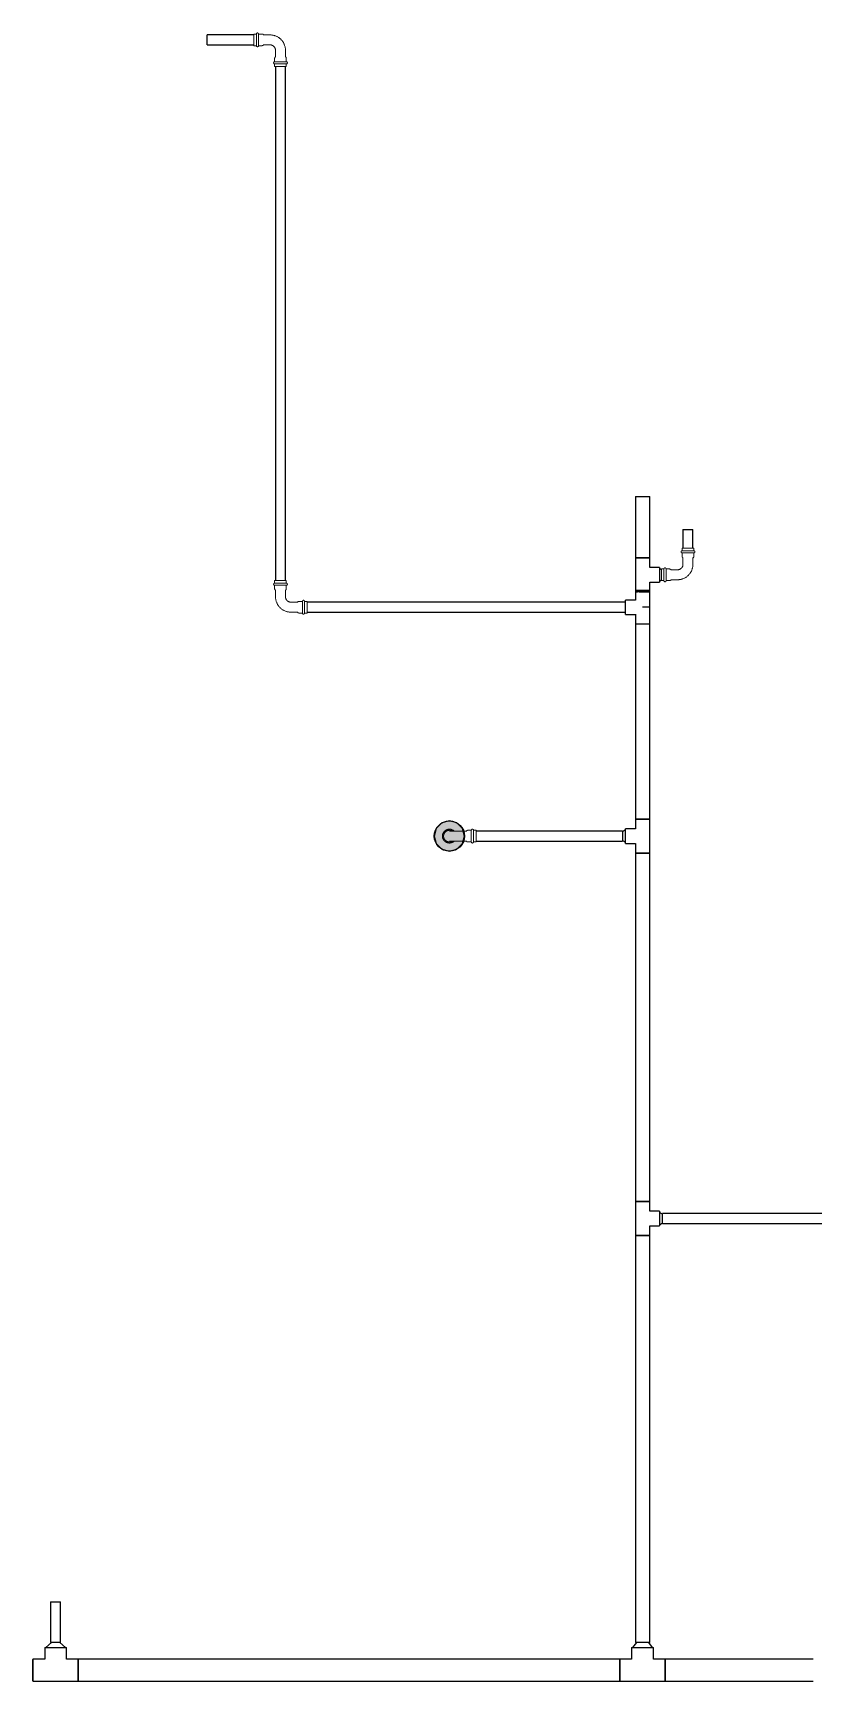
# Model space of a CAD drawing. Header units: inches. Extents: x -3327 to -1, y 8 to 1328.
# Drawn here: x -2830 to -2727, y 324.6 to 542.2 of the extents above; entities that cross this region are included whole.
import ezdxf

# ---------------------------------------------------------------- set-up
doc = ezdxf.new("R2010")
doc.units = ezdxf.units.IN
doc.header["$MEASUREMENT"] = 0
doc.layers.add('P-PIPE', color=3, linetype='Continuous', lineweight=9)
doc.layers.add('X - REF - FP', color=7, linetype='Continuous', true_color=0xb90000)

# ---------------------------------------------------------------- blocks, each defined once
blk = doc.blocks.new('Victaulic-VicPress316-Elbow 90-45deg Style P568_P571 - Standard-V2-SECOND LEVEL')
at = {"layer": 'P-PIPE'}
for p, q in [((-3203.81, 730.05), (-3203.81, 729.6)), ((-3203.05, 729.6), (-3203.81, 729.6)), ((-3203.81, 729.31), (-3203.81, 728.97)), ((-3203.05, 729.31), (-3203.81, 729.31)), ((-3203.7, 731.1), (-3203.7, 730.2)), ((-3202.28, 729.6), (-3203.05, 729.6)), ((-3202.28, 729.31), (-3203.05, 729.31)), ((-3202.39, 730.21), (-3202.39, 731.1)), ((-3202.28, 729.6), (-3202.28, 730.05)), ((-3202.28, 728.97), (-3202.28, 729.31)), ((-3203.81, 728.97), (-3203.05, 728.97)), ((-3203.05, 728.97), (-3202.28, 728.97))]:
    blk.add_line(p, q, dxfattribs=at)
at = {"layer": 'P-PIPE', "flags": 128}
for points in [[(-3203.05, 733.4), (-3203.08, 733.4), (-3203.12, 733.4), (-3203.16, 733.4), (-3203.19, 733.39), (-3203.23, 733.38), (-3203.26, 733.38), (-3203.3, 733.37), (-3203.33, 733.36), (-3203.37, 733.34), (-3203.4, 733.33), (-3203.43, 733.32), (-3203.47, 733.3), (-3203.5, 733.28), (-3203.53, 733.26), (-3203.56, 733.24), (-3203.59, 733.22), (-3203.62, 733.2), (-3203.65, 733.18), (-3203.67, 733.15), (-3203.7, 733.13), (-3203.73, 733.1), (-3203.75, 733.07), (-3203.77, 733.04), (-3203.79, 733.01), (-3203.81, 732.98), (-3203.83, 732.95), (-3203.85, 732.92), (-3203.87, 732.89), (-3203.88, 732.85), (-3203.9, 732.82), (-3203.91, 732.79), (-3203.92, 732.75), (-3203.93, 732.72), (-3203.94, 732.68), (-3203.94, 732.65), (-3203.95, 732.61), (-3203.95, 732.57), (-3203.96, 732.54), (-3203.96, 732.5), (-3203.96, 732.46), (-3203.96, 732.43), (-3203.95, 732.39), (-3203.95, 732.35), (-3203.94, 732.32), (-3203.93, 732.28), (-3203.93, 732.25), (-3203.91, 732.21), (-3203.9, 732.18), (-3203.89, 732.14), (-3203.88, 732.11), (-3203.86, 732.08), (-3203.84, 732.05), (-3203.82, 732.01), (-3203.8, 731.98), (-3203.78, 731.95), (-3203.76, 731.92), (-3203.74, 731.9), (-3203.71, 731.87)], [(-3202.39, 731.86), (-3202.37, 731.88), (-3202.34, 731.91), (-3202.32, 731.94), (-3202.3, 731.97), (-3202.28, 732), (-3202.26, 732.03), (-3202.24, 732.06), (-3202.23, 732.09), (-3202.21, 732.13), (-3202.2, 732.16), (-3202.18, 732.19), (-3202.17, 732.23), (-3202.16, 732.26), (-3202.15, 732.3), (-3202.15, 732.33), (-3202.14, 732.37), (-3202.14, 732.41), (-3202.14, 732.44), (-3202.13, 732.48), (-3202.13, 732.52), (-3202.14, 732.55), (-3202.14, 732.59), (-3202.14, 732.63), (-3202.15, 732.66), (-3202.16, 732.7), (-3202.17, 732.73), (-3202.18, 732.77), (-3202.19, 732.8), (-3202.2, 732.84), (-3202.22, 732.87), (-3202.23, 732.9), (-3202.25, 732.93), (-3202.27, 732.97), (-3202.29, 733), (-3202.31, 733.03), (-3202.33, 733.06), (-3202.35, 733.08), (-3202.38, 733.11), (-3202.4, 733.14), (-3202.43, 733.16), (-3202.46, 733.19), (-3202.49, 733.21), (-3202.51, 733.23), (-3202.55, 733.25), (-3202.58, 733.27), (-3202.61, 733.29), (-3202.64, 733.31), (-3202.67, 733.32), (-3202.71, 733.34), (-3202.74, 733.35), (-3202.78, 733.36), (-3202.81, 733.37), (-3202.85, 733.38), (-3202.88, 733.39), (-3202.92, 733.39), (-3202.95, 733.4), (-3202.99, 733.4), (-3203.03, 733.4), (-3203.05, 733.4)], [(-3203.05, 733.26), (-3203.08, 733.26), (-3203.11, 733.25), (-3203.14, 733.25), (-3203.17, 733.25), (-3203.2, 733.24), (-3203.23, 733.23), (-3203.26, 733.23), (-3203.29, 733.22), (-3203.32, 733.21), (-3203.34, 733.2), (-3203.37, 733.18), (-3203.4, 733.17), (-3203.43, 733.16), (-3203.45, 733.14), (-3203.48, 733.12), (-3203.5, 733.1), (-3203.53, 733.09), (-3203.55, 733.07), (-3203.57, 733.05), (-3203.6, 733.02), (-3203.62, 733), (-3203.64, 732.98), (-3203.66, 732.95), (-3203.67, 732.93), (-3203.69, 732.9), (-3203.71, 732.88), (-3203.72, 732.85), (-3203.74, 732.82), (-3203.75, 732.8), (-3203.76, 732.77), (-3203.77, 732.74), (-3203.78, 732.71), (-3203.79, 732.68), (-3203.8, 732.65), (-3203.8, 732.62), (-3203.81, 732.59), (-3203.81, 732.56), (-3203.81, 732.53), (-3203.81, 732.5), (-3203.81, 732.47), (-3203.81, 732.44), (-3203.81, 732.41), (-3203.8, 732.38), (-3203.8, 732.35), (-3203.79, 732.32), (-3203.78, 732.29), (-3203.78, 732.26), (-3203.77, 732.23), (-3203.76, 732.2), (-3203.74, 732.17), (-3203.73, 732.14), (-3203.72, 732.12), (-3203.7, 732.1)], [(-3203.7, 732.49), (-3203.7, 732.49), (-3203.7, 732.49), (-3203.7, 732.48), (-3203.7, 732.47), (-3203.7, 732.46), (-3203.7, 732.45), (-3203.7, 732.44), (-3203.7, 732.42), (-3203.7, 732.4), (-3203.7, 732.38), (-3203.7, 732.36), (-3203.7, 732.33), (-3203.7, 732.31), (-3203.7, 732.28), (-3203.7, 732.25), (-3203.7, 732.21), (-3203.7, 732.18), (-3203.7, 732.14), (-3203.7, 732.11), (-3203.7, 732.07), (-3203.7, 732.03), (-3203.7, 731.98), (-3203.7, 731.94), (-3203.7, 731.9), (-3203.7, 731.85), (-3203.7, 731.8), (-3203.7, 731.75), (-3203.7, 731.7), (-3203.7, 731.65), (-3203.7, 731.6), (-3203.7, 731.55), (-3203.7, 731.5), (-3203.7, 731.44), (-3203.7, 731.39), (-3203.7, 731.33), (-3203.7, 731.28), (-3203.7, 731.22), (-3203.7, 731.17), (-3203.7, 731.11), (-3203.7, 731.1)], [(-3202.39, 732.1), (-3202.37, 732.13), (-3202.36, 732.16), (-3202.34, 732.18), (-3202.33, 732.21), (-3202.32, 732.24), (-3202.31, 732.27), (-3202.3, 732.3), (-3202.3, 732.33), (-3202.29, 732.36), (-3202.29, 732.39), (-3202.28, 732.42), (-3202.28, 732.45), (-3202.28, 732.48), (-3202.28, 732.51), (-3202.28, 732.54), (-3202.28, 732.57), (-3202.29, 732.6), (-3202.29, 732.63), (-3202.3, 732.66), (-3202.31, 732.69), (-3202.32, 732.72), (-3202.33, 732.75), (-3202.34, 732.78), (-3202.35, 732.81), (-3202.36, 732.84), (-3202.38, 732.86), (-3202.39, 732.89), (-3202.41, 732.92), (-3202.43, 732.94), (-3202.44, 732.97), (-3202.46, 732.99), (-3202.48, 733.01), (-3202.51, 733.03), (-3202.53, 733.06), (-3202.55, 733.08), (-3202.58, 733.09), (-3202.6, 733.11), (-3202.62, 733.13), (-3202.65, 733.15), (-3202.68, 733.16), (-3202.7, 733.18), (-3202.73, 733.19), (-3202.76, 733.2), (-3202.79, 733.21), (-3202.82, 733.22), (-3202.85, 733.23), (-3202.88, 733.24), (-3202.91, 733.24), (-3202.94, 733.25), (-3202.97, 733.25), (-3203, 733.26), (-3203.03, 733.26), (-3203.05, 733.26)], [(-3202.39, 731.1), (-3202.39, 731.15), (-3202.39, 731.21), (-3202.39, 731.26), (-3202.39, 731.32), (-3202.39, 731.37), (-3202.39, 731.43), (-3202.39, 731.48), (-3202.39, 731.54), (-3202.39, 731.59), (-3202.39, 731.64), (-3202.39, 731.69), (-3202.39, 731.74), (-3202.39, 731.79), (-3202.39, 731.84), (-3202.39, 731.88), (-3202.39, 731.93), (-3202.39, 731.97), (-3202.39, 732.02), (-3202.39, 732.06), (-3202.39, 732.1), (-3202.39, 732.13), (-3202.39, 732.17), (-3202.39, 732.21), (-3202.39, 732.24), (-3202.39, 732.27), (-3202.39, 732.3), (-3202.39, 732.33), (-3202.39, 732.35), (-3202.39, 732.37), (-3202.39, 732.4), (-3202.39, 732.41), (-3202.39, 732.43), (-3202.39, 732.45), (-3202.39, 732.46), (-3202.39, 732.47), (-3202.39, 732.48), (-3202.39, 732.48), (-3202.39, 732.49), (-3202.39, 732.49), (-3202.39, 732.49)], [(-3203.81, 729.31), (-3203.82, 729.31), (-3203.82, 729.31), (-3203.83, 729.31), (-3203.84, 729.31), (-3203.84, 729.31), (-3203.85, 729.31), (-3203.85, 729.31), (-3203.86, 729.32), (-3203.86, 729.32), (-3203.87, 729.32), (-3203.87, 729.32), (-3203.88, 729.32), (-3203.88, 729.33), (-3203.89, 729.33), (-3203.89, 729.33), (-3203.9, 729.34), (-3203.9, 729.34), (-3203.91, 729.34), (-3203.91, 729.35), (-3203.92, 729.35), (-3203.92, 729.36), (-3203.92, 729.36), (-3203.93, 729.37), (-3203.93, 729.37), (-3203.93, 729.38), (-3203.94, 729.38), (-3203.94, 729.39), (-3203.94, 729.39), (-3203.95, 729.4), (-3203.95, 729.4), (-3203.95, 729.41), (-3203.95, 729.41), (-3203.95, 729.42), (-3203.95, 729.42), (-3203.96, 729.43), (-3203.96, 729.44), (-3203.96, 729.44), (-3203.96, 729.45), (-3203.96, 729.45), (-3203.96, 729.46), (-3203.96, 729.46), (-3203.96, 729.47), (-3203.96, 729.48), (-3203.96, 729.48), (-3203.95, 729.49), (-3203.95, 729.49), (-3203.95, 729.5), (-3203.95, 729.5), (-3203.95, 729.51), (-3203.94, 729.51), (-3203.94, 729.52), (-3203.94, 729.52), (-3203.94, 729.53), (-3203.93, 729.53), (-3203.93, 729.54), (-3203.93, 729.54), (-3203.92, 729.55), (-3203.92, 729.55), (-3203.92, 729.56), (-3203.91, 729.56), (-3203.91, 729.57), (-3203.9, 729.57), (-3203.9, 729.57), (-3203.89, 729.58), (-3203.89, 729.58), (-3203.88, 729.58), (-3203.88, 729.58), (-3203.87, 729.59), (-3203.87, 729.59), (-3203.86, 729.59), (-3203.86, 729.59), (-3203.85, 729.59), (-3203.84, 729.6), (-3203.84, 729.6), (-3203.83, 729.6), (-3203.83, 729.6), (-3203.82, 729.6), (-3203.82, 729.6), (-3203.81, 729.6)], [(-3203.81, 730.05), (-3203.81, 730.06), (-3203.81, 730.07), (-3203.81, 730.08), (-3203.81, 730.09), (-3203.81, 730.11), (-3203.8, 730.12), (-3203.8, 730.13), (-3203.8, 730.14), (-3203.8, 730.15), (-3203.79, 730.16), (-3203.79, 730.17), (-3203.78, 730.18), (-3203.78, 730.19), (-3203.77, 730.2), (-3203.76, 730.2), (-3203.76, 730.21), (-3203.75, 730.22), (-3203.74, 730.23), (-3203.74, 730.24), (-3203.73, 730.25), (-3203.72, 730.25), (-3203.71, 730.26), (-3203.71, 730.27), (-3203.7, 730.27)], [(-3203.05, 729.6), (-3203.08, 729.6), (-3203.11, 729.6), (-3203.14, 729.6), (-3203.17, 729.6), (-3203.2, 729.6), (-3203.23, 729.6), (-3203.26, 729.6), (-3203.29, 729.6), (-3203.32, 729.6), (-3203.34, 729.6), (-3203.37, 729.6), (-3203.4, 729.6), (-3203.43, 729.6), (-3203.45, 729.6), (-3203.48, 729.6), (-3203.5, 729.6), (-3203.53, 729.6), (-3203.55, 729.6), (-3203.57, 729.6), (-3203.6, 729.6), (-3203.62, 729.6), (-3203.64, 729.6), (-3203.66, 729.6), (-3203.67, 729.6), (-3203.69, 729.6), (-3203.71, 729.6), (-3203.72, 729.6), (-3203.74, 729.6), (-3203.75, 729.6), (-3203.76, 729.6), (-3203.77, 729.6), (-3203.78, 729.6), (-3203.79, 729.6), (-3203.8, 729.6), (-3203.8, 729.6), (-3203.81, 729.6), (-3203.81, 729.6), (-3203.81, 729.6), (-3203.81, 729.6), (-3203.81, 729.6)], [(-3203.81, 729.6), (-3203.81, 729.6), (-3203.81, 729.6), (-3203.81, 729.6), (-3203.8, 729.6), (-3203.8, 729.6), (-3203.79, 729.6), (-3203.78, 729.6), (-3203.77, 729.6)], [(-3203.77, 729.31), (-3203.78, 729.31), (-3203.79, 729.31), (-3203.8, 729.31), (-3203.8, 729.31), (-3203.81, 729.31), (-3203.81, 729.31), (-3203.81, 729.31), (-3203.81, 729.31), (-3203.81, 729.31)], [(-3203.81, 729.31), (-3203.81, 729.31), (-3203.81, 729.31), (-3203.81, 729.31), (-3203.8, 729.31), (-3203.8, 729.31), (-3203.79, 729.31), (-3203.78, 729.31), (-3203.77, 729.31), (-3203.76, 729.31), (-3203.75, 729.31), (-3203.74, 729.31), (-3203.73, 729.31), (-3203.71, 729.31), (-3203.7, 729.31), (-3203.68, 729.31), (-3203.66, 729.31), (-3203.64, 729.31), (-3203.62, 729.31), (-3203.6, 729.31), (-3203.58, 729.31), (-3203.56, 729.31), (-3203.53, 729.31), (-3203.51, 729.31), (-3203.49, 729.31), (-3203.46, 729.31), (-3203.43, 729.31), (-3203.41, 729.31), (-3203.38, 729.31), (-3203.35, 729.31), (-3203.32, 729.31), (-3203.29, 729.31), (-3203.27, 729.31), (-3203.24, 729.31), (-3203.21, 729.31), (-3203.18, 729.31), (-3203.15, 729.31), (-3203.12, 729.31), (-3203.08, 729.31), (-3203.05, 729.31), (-3203.05, 729.31)], [(-3202.28, 729.6), (-3202.28, 729.6), (-3202.28, 729.6), (-3202.29, 729.6), (-3202.29, 729.6), (-3202.29, 729.6), (-3202.3, 729.6), (-3202.31, 729.6), (-3202.32, 729.6), (-3202.33, 729.6), (-3202.34, 729.6), (-3202.35, 729.6), (-3202.37, 729.6), (-3202.38, 729.6), (-3202.4, 729.6), (-3202.41, 729.6), (-3202.43, 729.6), (-3202.45, 729.6), (-3202.47, 729.6), (-3202.49, 729.6), (-3202.51, 729.6), (-3202.53, 729.6), (-3202.56, 729.6), (-3202.58, 729.6), (-3202.61, 729.6), (-3202.63, 729.6), (-3202.66, 729.6), (-3202.68, 729.6), (-3202.71, 729.6), (-3202.74, 729.6), (-3202.77, 729.6), (-3202.8, 729.6), (-3202.83, 729.6), (-3202.86, 729.6), (-3202.89, 729.6), (-3202.92, 729.6), (-3202.95, 729.6), (-3202.98, 729.6), (-3203.01, 729.6), (-3203.04, 729.6), (-3203.05, 729.6)], [(-3203.05, 729.31), (-3203.02, 729.31), (-3202.98, 729.31), (-3202.95, 729.31), (-3202.92, 729.31), (-3202.89, 729.31), (-3202.86, 729.31), (-3202.83, 729.31), (-3202.8, 729.31), (-3202.78, 729.31), (-3202.75, 729.31), (-3202.72, 729.31), (-3202.69, 729.31), (-3202.67, 729.31), (-3202.64, 729.31), (-3202.61, 729.31), (-3202.59, 729.31), (-3202.56, 729.31), (-3202.54, 729.31), (-3202.52, 729.31), (-3202.5, 729.31), (-3202.48, 729.31), (-3202.46, 729.31), (-3202.44, 729.31), (-3202.42, 729.31), (-3202.4, 729.31), (-3202.39, 729.31), (-3202.37, 729.31), (-3202.36, 729.31), (-3202.34, 729.31), (-3202.33, 729.31), (-3202.32, 729.31), (-3202.31, 729.31), (-3202.3, 729.31), (-3202.3, 729.31), (-3202.29, 729.31), (-3202.29, 729.31), (-3202.28, 729.31), (-3202.28, 729.31), (-3202.28, 729.31), (-3202.28, 729.31)], [(-3202.39, 730.27), (-3202.38, 730.26), (-3202.37, 730.26), (-3202.36, 730.25), (-3202.36, 730.24), (-3202.35, 730.23), (-3202.34, 730.22), (-3202.33, 730.22), (-3202.33, 730.21), (-3202.32, 730.2), (-3202.32, 730.19), (-3202.31, 730.18), (-3202.31, 730.17), (-3202.3, 730.16), (-3202.3, 730.15), (-3202.29, 730.14), (-3202.29, 730.13), (-3202.29, 730.12), (-3202.29, 730.11), (-3202.28, 730.1), (-3202.28, 730.09), (-3202.28, 730.07), (-3202.28, 730.06), (-3202.28, 730.05), (-3202.28, 730.05)], [(-3202.32, 729.6), (-3202.31, 729.6), (-3202.3, 729.6), (-3202.3, 729.6), (-3202.29, 729.6), (-3202.29, 729.6), (-3202.28, 729.6), (-3202.28, 729.6), (-3202.28, 729.6), (-3202.28, 729.6)], [(-3202.28, 729.31), (-3202.28, 729.31), (-3202.28, 729.31), (-3202.29, 729.31), (-3202.29, 729.31), (-3202.29, 729.31), (-3202.3, 729.31), (-3202.31, 729.31), (-3202.32, 729.31)], [(-3202.28, 729.6), (-3202.27, 729.6), (-3202.27, 729.6), (-3202.26, 729.6), (-3202.26, 729.6), (-3202.25, 729.6), (-3202.24, 729.6), (-3202.24, 729.59), (-3202.23, 729.59), (-3202.23, 729.59), (-3202.22, 729.59), (-3202.22, 729.59), (-3202.21, 729.58), (-3202.21, 729.58), (-3202.2, 729.58), (-3202.2, 729.57), (-3202.19, 729.57), (-3202.19, 729.57), (-3202.18, 729.56), (-3202.18, 729.56), (-3202.18, 729.56), (-3202.17, 729.55), (-3202.17, 729.55), (-3202.16, 729.54), (-3202.16, 729.54), (-3202.16, 729.53), (-3202.15, 729.53), (-3202.15, 729.52), (-3202.15, 729.52), (-3202.15, 729.51), (-3202.14, 729.51), (-3202.14, 729.5), (-3202.14, 729.5), (-3202.14, 729.49), (-3202.14, 729.48), (-3202.14, 729.48), (-3202.14, 729.47), (-3202.13, 729.47), (-3202.13, 729.46), (-3202.13, 729.46), (-3202.13, 729.45), (-3202.13, 729.44), (-3202.13, 729.44), (-3202.14, 729.43), (-3202.14, 729.43), (-3202.14, 729.42), (-3202.14, 729.42), (-3202.14, 729.41), (-3202.14, 729.4), (-3202.14, 729.4), (-3202.15, 729.39), (-3202.15, 729.39), (-3202.15, 729.38), (-3202.16, 729.38), (-3202.16, 729.37), (-3202.16, 729.37), (-3202.17, 729.36), (-3202.17, 729.36), (-3202.17, 729.35), (-3202.18, 729.35), (-3202.18, 729.35), (-3202.19, 729.34), (-3202.19, 729.34), (-3202.19, 729.34), (-3202.2, 729.33), (-3202.2, 729.33), (-3202.21, 729.33), (-3202.21, 729.32), (-3202.22, 729.32), (-3202.23, 729.32), (-3202.23, 729.32), (-3202.24, 729.32), (-3202.24, 729.31), (-3202.25, 729.31), (-3202.25, 729.31), (-3202.26, 729.31), (-3202.26, 729.31), (-3202.27, 729.31), (-3202.28, 729.31), (-3202.28, 729.31)]]:
    blk.add_lwpolyline(points, dxfattribs=at)
blk = doc.blocks.new('Victaulic-VicPress316-Elbow 90-45deg Style P568_P571 - Standard-V1-SECOND LEVEL')
at = {"layer": 'P-PIPE'}
for p, q in [((-0.77, 3.52), (-0.77, 3.18)), ((0.77, 3.52), (-0.77, 3.52)), ((-0.77, 3.18), (0.77, 3.18)), ((-0.77, 2.89), (-0.77, 2.44)), ((-0.77, 2.89), (0.77, 2.89)), ((-0.66, 2.28), (-0.66, 1.39)), ((0.66, 1.39), (0.66, 2.28)), ((0.77, 3.18), (0.77, 3.52)), ((0.77, 2.44), (0.77, 2.89)), ((-3.18, 0.77), (-3.52, 0.77)), ((-3.52, 0.77), (-3.52, -0.77)), ((-3.18, -0.77), (-3.18, 0.77)), ((-2.44, 0.77), (-2.89, 0.77)), ((-2.89, -0.77), (-2.89, 0.77)), ((-1.39, 0.66), (-2.28, 0.66)), ((-3.52, -0.77), (-3.18, -0.77)), ((-2.89, -0.77), (-2.44, -0.77)), ((-2.28, -0.66), (-1.39, -0.66))]:
    blk.add_line(p, q, dxfattribs=at)
at = {"layer": 'P-PIPE', "flags": 128}
for points in [[(-0.77, 2.89), (-0.77, 2.89), (-0.78, 2.89), (-0.78, 2.89), (-0.79, 2.89), (-0.8, 2.89), (-0.8, 2.89), (-0.81, 2.9), (-0.81, 2.9), (-0.82, 2.9), (-0.82, 2.9), (-0.83, 2.9), (-0.83, 2.91), (-0.84, 2.91), (-0.84, 2.91), (-0.85, 2.92), (-0.85, 2.92), (-0.86, 2.92), (-0.86, 2.93), (-0.87, 2.93), (-0.87, 2.93), (-0.87, 2.94), (-0.88, 2.94), (-0.88, 2.95), (-0.89, 2.95), (-0.89, 2.96), (-0.89, 2.96), (-0.89, 2.97), (-0.9, 2.97), (-0.9, 2.98), (-0.9, 2.98), (-0.9, 2.99), (-0.91, 2.99), (-0.91, 3), (-0.91, 3.01), (-0.91, 3.01), (-0.91, 3.02), (-0.91, 3.02), (-0.91, 3.03), (-0.91, 3.03), (-0.91, 3.04), (-0.91, 3.05), (-0.91, 3.05), (-0.91, 3.06), (-0.91, 3.06), (-0.91, 3.07), (-0.91, 3.07), (-0.91, 3.08), (-0.9, 3.09), (-0.9, 3.09), (-0.9, 3.1), (-0.9, 3.1), (-0.89, 3.11), (-0.89, 3.11), (-0.89, 3.12), (-0.88, 3.12), (-0.88, 3.13), (-0.88, 3.13), (-0.87, 3.14), (-0.87, 3.14), (-0.86, 3.14), (-0.86, 3.15), (-0.86, 3.15), (-0.85, 3.15), (-0.85, 3.16), (-0.84, 3.16), (-0.84, 3.16), (-0.83, 3.17), (-0.83, 3.17), (-0.82, 3.17), (-0.82, 3.17), (-0.81, 3.17), (-0.8, 3.18), (-0.8, 3.18), (-0.79, 3.18), (-0.79, 3.18), (-0.78, 3.18), (-0.78, 3.18), (-0.77, 3.18), (-0.77, 3.18)], [(0.77, 3.18), (0.77, 3.18), (0.76, 3.18), (0.76, 3.18), (0.76, 3.18), (0.75, 3.18), (0.74, 3.18), (0.74, 3.18), (0.73, 3.18), (0.72, 3.18), (0.71, 3.18), (0.69, 3.18), (0.68, 3.18), (0.67, 3.18), (0.65, 3.18), (0.63, 3.18), (0.61, 3.18), (0.6, 3.18), (0.58, 3.18), (0.56, 3.18), (0.53, 3.18), (0.51, 3.18), (0.49, 3.18), (0.46, 3.18), (0.44, 3.18), (0.41, 3.18), (0.39, 3.18), (0.36, 3.18), (0.33, 3.18), (0.31, 3.18), (0.28, 3.18), (0.25, 3.18), (0.22, 3.18), (0.19, 3.18), (0.16, 3.18), (0.13, 3.18), (0.1, 3.18), (0.07, 3.18), (0.04, 3.18), (0.01, 3.18), (-0.02, 3.18), (-0.05, 3.18), (-0.08, 3.18), (-0.11, 3.18), (-0.14, 3.18), (-0.17, 3.18), (-0.2, 3.18), (-0.23, 3.18), (-0.26, 3.18), (-0.29, 3.18), (-0.32, 3.18), (-0.35, 3.18), (-0.37, 3.18), (-0.4, 3.18), (-0.43, 3.18), (-0.45, 3.18), (-0.48, 3.18), (-0.5, 3.18), (-0.52, 3.18), (-0.54, 3.18), (-0.57, 3.18), (-0.59, 3.18), (-0.6, 3.18), (-0.62, 3.18), (-0.64, 3.18), (-0.66, 3.18), (-0.67, 3.18), (-0.69, 3.18), (-0.7, 3.18), (-0.71, 3.18), (-0.72, 3.18), (-0.73, 3.18), (-0.74, 3.18), (-0.75, 3.18), (-0.75, 3.18), (-0.76, 3.18), (-0.76, 3.18), (-0.77, 3.18), (-0.77, 3.18), (-0.77, 3.18)], [(-0.77, 3.18), (-0.77, 3.18), (-0.76, 3.18), (-0.76, 3.18), (-0.76, 3.18), (-0.75, 3.18), (-0.74, 3.18), (-0.74, 3.18), (-0.73, 3.18)], [(-0.77, 2.89), (-0.77, 2.89), (-0.76, 2.89), (-0.76, 2.89), (-0.76, 2.89), (-0.75, 2.89), (-0.74, 2.89), (-0.74, 2.89), (-0.73, 2.89), (-0.72, 2.89), (-0.71, 2.89), (-0.69, 2.89), (-0.68, 2.89), (-0.67, 2.89), (-0.65, 2.89), (-0.63, 2.89), (-0.61, 2.89), (-0.6, 2.89), (-0.58, 2.89), (-0.56, 2.89), (-0.53, 2.89), (-0.51, 2.89), (-0.49, 2.89), (-0.46, 2.89), (-0.44, 2.89), (-0.41, 2.89), (-0.39, 2.89), (-0.36, 2.89), (-0.33, 2.89), (-0.31, 2.89), (-0.28, 2.89), (-0.25, 2.89), (-0.22, 2.89), (-0.19, 2.89), (-0.16, 2.89), (-0.13, 2.89), (-0.1, 2.89), (-0.07, 2.89), (-0.04, 2.89), (-0.01, 2.89), (0.02, 2.89), (0.05, 2.89), (0.08, 2.89), (0.11, 2.89), (0.14, 2.89), (0.17, 2.89), (0.2, 2.89), (0.23, 2.89), (0.26, 2.89), (0.29, 2.89), (0.32, 2.89), (0.35, 2.89), (0.37, 2.89), (0.4, 2.89), (0.43, 2.89), (0.45, 2.89), (0.48, 2.89), (0.5, 2.89), (0.52, 2.89), (0.54, 2.89), (0.57, 2.89), (0.59, 2.89), (0.6, 2.89), (0.62, 2.89), (0.64, 2.89), (0.66, 2.89), (0.67, 2.89), (0.69, 2.89), (0.7, 2.89), (0.71, 2.89), (0.72, 2.89), (0.73, 2.89), (0.74, 2.89), (0.75, 2.89), (0.75, 2.89), (0.76, 2.89), (0.76, 2.89), (0.77, 2.89), (0.77, 2.89), (0.77, 2.89)], [(-0.72, 2.89), (-0.73, 2.89), (-0.74, 2.89), (-0.75, 2.89), (-0.75, 2.89), (-0.76, 2.89), (-0.76, 2.89), (-0.77, 2.89), (-0.77, 2.89), (-0.77, 2.89)], [(-0.66, 2.22), (-0.67, 2.23), (-0.67, 2.23), (-0.68, 2.24), (-0.69, 2.25), (-0.7, 2.26), (-0.7, 2.27), (-0.71, 2.27), (-0.72, 2.28), (-0.72, 2.29), (-0.73, 2.3), (-0.73, 2.31), (-0.74, 2.32), (-0.74, 2.33), (-0.75, 2.34), (-0.75, 2.35), (-0.76, 2.36), (-0.76, 2.37), (-0.76, 2.38), (-0.76, 2.39), (-0.76, 2.4), (-0.77, 2.42), (-0.77, 2.43), (-0.77, 2.44), (-0.77, 2.44)], [(0.77, 2.44), (0.77, 2.43), (0.77, 2.42), (0.76, 2.41), (0.76, 2.4), (0.76, 2.38), (0.76, 2.37), (0.76, 2.36), (0.75, 2.35), (0.75, 2.34), (0.74, 2.33), (0.74, 2.32), (0.74, 2.31), (0.73, 2.3), (0.72, 2.29), (0.72, 2.29), (0.71, 2.28), (0.71, 2.27), (0.7, 2.26), (0.69, 2.25), (0.68, 2.24), (0.68, 2.24), (0.67, 2.23), (0.66, 2.22), (0.66, 2.22)], [(0.72, 3.18), (0.73, 3.18), (0.74, 3.18), (0.75, 3.18), (0.75, 3.18), (0.76, 3.18), (0.76, 3.18), (0.77, 3.18), (0.77, 3.18), (0.77, 3.18)], [(0.77, 2.89), (0.77, 2.89), (0.76, 2.89), (0.76, 2.89), (0.76, 2.89), (0.75, 2.89), (0.74, 2.89), (0.74, 2.89), (0.73, 2.89)], [(0.77, 3.18), (0.77, 3.18), (0.78, 3.18), (0.78, 3.18), (0.79, 3.18), (0.8, 3.18), (0.8, 3.18), (0.81, 3.18), (0.81, 3.17), (0.82, 3.17), (0.82, 3.17), (0.83, 3.17), (0.83, 3.17), (0.84, 3.16), (0.84, 3.16), (0.85, 3.16), (0.85, 3.15), (0.86, 3.15), (0.86, 3.15), (0.87, 3.14), (0.87, 3.14), (0.87, 3.13), (0.88, 3.13), (0.88, 3.12), (0.89, 3.12), (0.89, 3.11), (0.89, 3.11), (0.89, 3.1), (0.9, 3.1), (0.9, 3.09), (0.9, 3.09), (0.9, 3.08), (0.91, 3.08), (0.91, 3.07), (0.91, 3.07), (0.91, 3.06), (0.91, 3.05), (0.91, 3.05), (0.91, 3.04), (0.91, 3.04), (0.91, 3.03), (0.91, 3.03), (0.91, 3.02), (0.91, 3.01), (0.91, 3.01), (0.91, 3), (0.91, 3), (0.91, 2.99), (0.9, 2.99), (0.9, 2.98), (0.9, 2.98), (0.9, 2.97), (0.89, 2.97), (0.89, 2.96), (0.89, 2.96), (0.88, 2.95), (0.88, 2.95), (0.88, 2.94), (0.87, 2.94), (0.87, 2.93), (0.86, 2.93), (0.86, 2.92), (0.86, 2.92), (0.85, 2.92), (0.85, 2.91), (0.84, 2.91), (0.84, 2.91), (0.83, 2.91), (0.83, 2.9), (0.82, 2.9), (0.82, 2.9), (0.81, 2.9), (0.8, 2.9), (0.8, 2.89), (0.79, 2.89), (0.79, 2.89), (0.78, 2.89), (0.78, 2.89), (0.77, 2.89), (0.77, 2.89)], [(-3.18, 0.77), (-3.18, 0.77), (-3.18, 0.78), (-3.18, 0.78), (-3.18, 0.79), (-3.18, 0.8), (-3.18, 0.8), (-3.18, 0.81), (-3.17, 0.81), (-3.17, 0.82), (-3.17, 0.82), (-3.17, 0.83), (-3.17, 0.83), (-3.16, 0.84), (-3.16, 0.84), (-3.16, 0.85), (-3.15, 0.85), (-3.15, 0.86), (-3.15, 0.86), (-3.14, 0.87), (-3.14, 0.87), (-3.13, 0.87), (-3.13, 0.88), (-3.12, 0.88), (-3.12, 0.89), (-3.11, 0.89), (-3.11, 0.89), (-3.1, 0.89), (-3.1, 0.9), (-3.09, 0.9), (-3.09, 0.9), (-3.08, 0.9), (-3.08, 0.91), (-3.07, 0.91), (-3.07, 0.91), (-3.06, 0.91), (-3.05, 0.91), (-3.05, 0.91), (-3.04, 0.91), (-3.04, 0.91), (-3.03, 0.91), (-3.03, 0.91), (-3.02, 0.91), (-3.01, 0.91), (-3.01, 0.91), (-3, 0.91), (-3, 0.91), (-2.99, 0.91), (-2.99, 0.9), (-2.98, 0.9), (-2.98, 0.9), (-2.97, 0.9), (-2.97, 0.89), (-2.96, 0.89), (-2.96, 0.89), (-2.95, 0.88), (-2.95, 0.88), (-2.94, 0.88), (-2.94, 0.87), (-2.93, 0.87), (-2.93, 0.86), (-2.92, 0.86), (-2.92, 0.86), (-2.92, 0.85), (-2.91, 0.85), (-2.91, 0.84), (-2.91, 0.84), (-2.91, 0.83), (-2.9, 0.83), (-2.9, 0.82), (-2.9, 0.82), (-2.9, 0.81), (-2.9, 0.8), (-2.89, 0.8), (-2.89, 0.79), (-2.89, 0.79), (-2.89, 0.78), (-2.89, 0.78), (-2.89, 0.77), (-2.89, 0.77)], [(-3.18, 0.77), (-3.18, 0.77), (-3.18, 0.76), (-3.18, 0.76), (-3.18, 0.76), (-3.18, 0.75), (-3.18, 0.74), (-3.18, 0.74), (-3.18, 0.73), (-3.18, 0.72), (-3.18, 0.71), (-3.18, 0.69), (-3.18, 0.68), (-3.18, 0.67), (-3.18, 0.65), (-3.18, 0.63), (-3.18, 0.61), (-3.18, 0.6), (-3.18, 0.58), (-3.18, 0.56), (-3.18, 0.53), (-3.18, 0.51), (-3.18, 0.49), (-3.18, 0.46), (-3.18, 0.44), (-3.18, 0.41), (-3.18, 0.39), (-3.18, 0.36), (-3.18, 0.33), (-3.18, 0.31), (-3.18, 0.28), (-3.18, 0.25), (-3.18, 0.22), (-3.18, 0.19), (-3.18, 0.16), (-3.18, 0.13), (-3.18, 0.1), (-3.18, 0.07), (-3.18, 0.04), (-3.18, 0.01), (-3.18, -0.02), (-3.18, -0.05), (-3.18, -0.08), (-3.18, -0.11), (-3.18, -0.14), (-3.18, -0.17), (-3.18, -0.2), (-3.18, -0.23), (-3.18, -0.26), (-3.18, -0.29), (-3.18, -0.32), (-3.18, -0.35), (-3.18, -0.37), (-3.18, -0.4), (-3.18, -0.43), (-3.18, -0.45), (-3.18, -0.48), (-3.18, -0.5), (-3.18, -0.52), (-3.18, -0.54), (-3.18, -0.57), (-3.18, -0.59), (-3.18, -0.6), (-3.18, -0.62), (-3.18, -0.64), (-3.18, -0.66), (-3.18, -0.67), (-3.18, -0.69), (-3.18, -0.7), (-3.18, -0.71), (-3.18, -0.72), (-3.18, -0.73), (-3.18, -0.74), (-3.18, -0.75), (-3.18, -0.75), (-3.18, -0.76), (-3.18, -0.76), (-3.18, -0.77), (-3.18, -0.77), (-3.18, -0.77)], [(-3.18, 0.72), (-3.18, 0.73), (-3.18, 0.74), (-3.18, 0.75), (-3.18, 0.75), (-3.18, 0.76), (-3.18, 0.76), (-3.18, 0.77), (-3.18, 0.77), (-3.18, 0.77)], [(-2.89, -0.77), (-2.89, -0.77), (-2.89, -0.76), (-2.89, -0.76), (-2.89, -0.76), (-2.89, -0.75), (-2.89, -0.74), (-2.89, -0.74), (-2.89, -0.73), (-2.89, -0.72), (-2.89, -0.71), (-2.89, -0.69), (-2.89, -0.68), (-2.89, -0.67), (-2.89, -0.65), (-2.89, -0.63), (-2.89, -0.61), (-2.89, -0.6), (-2.89, -0.58), (-2.89, -0.56), (-2.89, -0.53), (-2.89, -0.51), (-2.89, -0.49), (-2.89, -0.46), (-2.89, -0.44), (-2.89, -0.41), (-2.89, -0.39), (-2.89, -0.36), (-2.89, -0.33), (-2.89, -0.31), (-2.89, -0.28), (-2.89, -0.25), (-2.89, -0.22), (-2.89, -0.19), (-2.89, -0.16), (-2.89, -0.13), (-2.89, -0.1), (-2.89, -0.07), (-2.89, -0.04), (-2.89, -0.01), (-2.89, 0.02), (-2.89, 0.05), (-2.89, 0.08), (-2.89, 0.11), (-2.89, 0.14), (-2.89, 0.17), (-2.89, 0.2), (-2.89, 0.23), (-2.89, 0.26), (-2.89, 0.29), (-2.89, 0.32), (-2.89, 0.35), (-2.89, 0.37), (-2.89, 0.4), (-2.89, 0.43), (-2.89, 0.45), (-2.89, 0.48), (-2.89, 0.5), (-2.89, 0.52), (-2.89, 0.54), (-2.89, 0.57), (-2.89, 0.59), (-2.89, 0.6), (-2.89, 0.62), (-2.89, 0.64), (-2.89, 0.66), (-2.89, 0.67), (-2.89, 0.69), (-2.89, 0.7), (-2.89, 0.71), (-2.89, 0.72), (-2.89, 0.73), (-2.89, 0.74), (-2.89, 0.75), (-2.89, 0.75), (-2.89, 0.76), (-2.89, 0.76), (-2.89, 0.77), (-2.89, 0.77), (-2.89, 0.77)], [(-2.89, 0.77), (-2.89, 0.77), (-2.89, 0.76), (-2.89, 0.76), (-2.89, 0.76), (-2.89, 0.75), (-2.89, 0.74), (-2.89, 0.74), (-2.89, 0.73)], [(-2.44, 0.77), (-2.43, 0.77), (-2.42, 0.77), (-2.41, 0.76), (-2.4, 0.76), (-2.38, 0.76), (-2.37, 0.76), (-2.36, 0.76), (-2.35, 0.75), (-2.34, 0.75), (-2.33, 0.74), (-2.32, 0.74), (-2.31, 0.74), (-2.3, 0.73), (-2.29, 0.72), (-2.29, 0.72), (-2.28, 0.71), (-2.27, 0.71), (-2.26, 0.7), (-2.25, 0.69), (-2.24, 0.68), (-2.24, 0.68), (-2.23, 0.67), (-2.22, 0.66), (-2.22, 0.66)], [(-0.66, 1.39), (-0.66, 1.36), (-0.66, 1.33), (-0.66, 1.3), (-0.67, 1.28), (-0.67, 1.25), (-0.68, 1.22), (-0.69, 1.19), (-0.69, 1.16), (-0.7, 1.13), (-0.72, 1.11), (-0.73, 1.08), (-0.74, 1.05), (-0.75, 1.03), (-0.77, 1), (-0.79, 0.98), (-0.8, 0.95), (-0.82, 0.93), (-0.84, 0.91), (-0.86, 0.89), (-0.88, 0.87), (-0.9, 0.85), (-0.92, 0.83), (-0.95, 0.81), (-0.97, 0.79), (-1, 0.77), (-1.02, 0.76), (-1.05, 0.74), (-1.07, 0.73), (-1.1, 0.72), (-1.13, 0.71), (-1.15, 0.7), (-1.18, 0.69), (-1.21, 0.68), (-1.24, 0.67), (-1.27, 0.67), (-1.3, 0.66), (-1.33, 0.66), (-1.36, 0.66), (-1.39, 0.66), (-1.39, 0.66)], [(-1.39, -0.66), (-1.31, -0.66), (-1.23, -0.65), (-1.15, -0.64), (-1.07, -0.63), (-0.99, -0.62), (-0.91, -0.6), (-0.83, -0.58), (-0.75, -0.55), (-0.67, -0.53), (-0.59, -0.5), (-0.52, -0.46), (-0.45, -0.43), (-0.37, -0.39), (-0.3, -0.34), (-0.24, -0.3), (-0.17, -0.25), (-0.1, -0.2), (-0.04, -0.15), (0.02, -0.09), (0.08, -0.04), (0.13, 0.02), (0.19, 0.09), (0.24, 0.15), (0.29, 0.22), (0.33, 0.29), (0.38, 0.35), (0.42, 0.43), (0.45, 0.5), (0.49, 0.57), (0.52, 0.65), (0.55, 0.73), (0.57, 0.81), (0.59, 0.88), (0.61, 0.96), (0.63, 1.04), (0.64, 1.13), (0.65, 1.21), (0.65, 1.29), (0.66, 1.37), (0.66, 1.39)], [(-3.18, -0.77), (-3.18, -0.77), (-3.18, -0.76), (-3.18, -0.76), (-3.18, -0.76), (-3.18, -0.75), (-3.18, -0.74), (-3.18, -0.74), (-3.18, -0.73)], [(-2.89, -0.77), (-2.89, -0.77), (-2.89, -0.78), (-2.89, -0.78), (-2.89, -0.79), (-2.89, -0.8), (-2.89, -0.8), (-2.9, -0.81), (-2.9, -0.81), (-2.9, -0.82), (-2.9, -0.82), (-2.9, -0.83), (-2.91, -0.83), (-2.91, -0.84), (-2.91, -0.84), (-2.92, -0.85), (-2.92, -0.85), (-2.92, -0.86), (-2.93, -0.86), (-2.93, -0.87), (-2.93, -0.87), (-2.94, -0.87), (-2.94, -0.88), (-2.95, -0.88), (-2.95, -0.89), (-2.96, -0.89), (-2.96, -0.89), (-2.97, -0.89), (-2.97, -0.9), (-2.98, -0.9), (-2.98, -0.9), (-2.99, -0.9), (-2.99, -0.91), (-3, -0.91), (-3.01, -0.91), (-3.01, -0.91), (-3.02, -0.91), (-3.02, -0.91), (-3.03, -0.91), (-3.03, -0.91), (-3.04, -0.91), (-3.05, -0.91), (-3.05, -0.91), (-3.06, -0.91), (-3.06, -0.91), (-3.07, -0.91), (-3.07, -0.91), (-3.08, -0.91), (-3.09, -0.9), (-3.09, -0.9), (-3.1, -0.9), (-3.1, -0.9), (-3.11, -0.89), (-3.11, -0.89), (-3.12, -0.89), (-3.12, -0.88), (-3.13, -0.88), (-3.13, -0.88), (-3.14, -0.87), (-3.14, -0.87), (-3.14, -0.86), (-3.15, -0.86), (-3.15, -0.86), (-3.15, -0.85), (-3.16, -0.85), (-3.16, -0.84), (-3.16, -0.84), (-3.17, -0.83), (-3.17, -0.83), (-3.17, -0.82), (-3.17, -0.82), (-3.17, -0.81), (-3.18, -0.8), (-3.18, -0.8), (-3.18, -0.79), (-3.18, -0.79), (-3.18, -0.78), (-3.18, -0.78), (-3.18, -0.77), (-3.18, -0.77)], [(-2.89, -0.72), (-2.89, -0.73), (-2.89, -0.74), (-2.89, -0.75), (-2.89, -0.75), (-2.89, -0.76), (-2.89, -0.76), (-2.89, -0.77), (-2.89, -0.77), (-2.89, -0.77)], [(-2.22, -0.66), (-2.23, -0.67), (-2.23, -0.67), (-2.24, -0.68), (-2.25, -0.69), (-2.26, -0.7), (-2.27, -0.7), (-2.27, -0.71), (-2.28, -0.72), (-2.29, -0.72), (-2.3, -0.73), (-2.31, -0.73), (-2.32, -0.74), (-2.33, -0.74), (-2.34, -0.75), (-2.35, -0.75), (-2.36, -0.76), (-2.37, -0.76), (-2.38, -0.76), (-2.39, -0.76), (-2.4, -0.76), (-2.42, -0.77), (-2.43, -0.77), (-2.44, -0.77), (-2.44, -0.77)]]:
    blk.add_lwpolyline(points, dxfattribs=at)

msp = doc.modelspace()

# ---------------------------------------------------------------- hatches: boundary and pattern name
at = {"layer": 'X - REF - FP'}
msp.add_hatch(color=256, dxfattribs=at).paths.add_polyline_path([(-2775, 434.14), (-2774, 434.4), (-2773.27, 435.14), (-2773, 436.14), (-2773.27, 437.14), (-2774, 437.87), (-2775, 438.14), (-2776, 437.87), (-2776.73, 437.14), (-2777, 436.14), (-2776.73, 435.14), (-2776, 434.4)], flags=0)
h = msp.add_hatch(color=256, dxfattribs=at)
edge = h.paths.add_edge_path(flags=0)
edge.add_arc((-2775, 436.14), 2, 0, 360)

# ---------------------------------------------------------------- linework, layer by layer
for p, q in [((-2800.82, 541.93), (-2807, 541.93)), ((-2807, 540.62), (-2807, 541.93)), ((-2807, 540.62), (-2800.82, 540.62)), ((-2797.96, 537.76), (-2797.96, 469.88)), ((-2796.65, 469.88), (-2796.65, 537.76)), ((-2750.45, 481), (-2750.45, 472.88)), ((-2750.45, 481), (-2748.55, 481)), ((-2748.55, 472.88), (-2748.55, 481)), ((-2744.16, 476.64), (-2744.16, 474.16)), ((-2744.16, 476.64), (-2742.84, 476.64)), ((-2742.84, 474.16), (-2742.84, 476.64)), ((-2750.45, 472.88), (-2750.45, 468.39)), ((-2750.45, 472.88), (-2748.55, 472.88)), ((-2750.17, 472.88), (-2750.32, 472.88)), ((-2749.98, 472.88), (-2750.17, 472.88)), ((-2749.75, 472.88), (-2749.97, 472.88)), ((-2749.25, 472.88), (-2749.75, 472.88)), ((-2749.03, 472.88), (-2749.25, 472.88)), ((-2748.83, 472.88), (-2749.02, 472.88)), ((-2748.68, 472.88), (-2748.83, 472.88)), ((-2748.55, 471.59), (-2748.55, 472.88)), ((-2747.26, 471.59), (-2748.55, 471.59)), ((-2747.26, 471.59), (-2747.26, 469.68)), ((-2747.01, 471.3), (-2747.26, 471.45)), ((-2750.45, 468.6), (-2750.45, 467.31)), ((-2750.45, 468.6), (-2749.5, 468.6)), ((-2750.43, 468.39), (-2750.45, 468.39)), ((-2750.45, 468.39), (-2750.45, 467.27)), ((-2750.34, 468.39), (-2750.42, 468.39)), ((-2750.18, 468.39), (-2750.31, 468.39)), ((-2750.31, 468.39), (-2750.18, 468.39)), ((-2749.98, 468.39), (-2750.16, 468.39)), ((-2749.76, 468.39), (-2749.96, 468.39)), ((-2749.96, 468.39), (-2749.76, 468.39)), ((-2749.52, 468.39), (-2749.74, 468.39)), ((-2749.74, 468.39), (-2749.52, 468.39)), ((-2748.55, 468.39), (-2749.5, 468.39)), ((-2749.5, 468.39), (-2749.25, 468.39)), ((-2749.48, 468.6), (-2749.26, 468.6)), ((-2749.25, 468.39), (-2749.03, 468.39)), ((-2749.24, 468.6), (-2749.04, 468.6)), ((-2749.02, 468.6), (-2748.84, 468.6)), ((-2749.02, 468.39), (-2748.83, 468.39)), ((-2748.83, 468.39), (-2748.68, 468.39)), ((-2748.82, 468.6), (-2748.69, 468.6)), ((-2748.66, 468.6), (-2748.58, 468.6)), ((-2748.57, 468.6), (-2748.55, 468.6)), ((-2748.55, 468.39), (-2748.55, 469.68)), ((-2748.55, 469.68), (-2747.26, 469.68)), ((-2748.55, 464.12), (-2748.55, 468.6)), ((-2748.55, 438.38), (-2748.55, 468.39)), ((-2747.26, 469.82), (-2747.01, 469.97)), ((-2751.74, 467.02), (-2793.78, 467.02)), ((-2750.45, 467.31), (-2751.74, 467.31)), ((-2751.74, 465.41), (-2751.74, 467.31)), ((-2749.25, 466.36), (-2749.5, 466.36)), ((-2749.03, 466.36), (-2749.25, 466.36)), ((-2748.83, 466.36), (-2749.02, 466.36)), ((-2748.68, 466.36), (-2748.83, 466.36)), ((-2793.78, 465.7), (-2751.74, 465.7)), ((-2751.74, 465.41), (-2750.45, 465.41)), ((-2750.45, 465.44), (-2750.45, 438.38)), ((-2750.45, 465.41), (-2750.45, 464.12)), ((-2748.55, 464.12), (-2750.45, 464.12)), ((-2776, 437.87), (-2776.73, 437.14)), ((-2775, 438.14), (-2776, 437.87)), ((-2774, 437.87), (-2775, 438.14)), ((-2773.27, 437.14), (-2774, 437.87)), ((-2750.45, 438.38), (-2750.45, 437.09)), ((-2750.45, 438.38), (-2748.55, 438.38)), ((-2750.17, 438.38), (-2750.32, 438.38)), ((-2749.98, 438.38), (-2750.17, 438.38)), ((-2749.75, 438.38), (-2749.97, 438.38)), ((-2749.25, 438.38), (-2749.75, 438.38)), ((-2749.03, 438.38), (-2749.25, 438.38)), ((-2748.83, 438.38), (-2749.02, 438.38)), ((-2748.68, 438.38), (-2748.83, 438.38)), ((-2748.55, 433.89), (-2748.55, 438.38)), ((-2776.73, 437.14), (-2777, 436.14)), ((-2777, 436.14), (-2776.73, 435.14)), ((-2773, 436.14), (-2773.27, 437.14)), ((-2773.27, 435.14), (-2773, 436.14)), ((-2752.15, 436.79), (-2771.48, 436.79)), ((-2771.48, 435.48), (-2752.15, 435.48)), ((-2751.74, 436.95), (-2752.15, 436.7)), ((-2752.15, 436.79), (-2752.15, 435.48)), ((-2752.15, 435.57), (-2751.74, 435.32)), ((-2750.45, 437.09), (-2751.74, 437.09)), ((-2751.74, 435.18), (-2751.74, 437.09)), ((-2776.73, 435.14), (-2776, 434.4)), ((-2776, 434.4), (-2775, 434.14)), ((-2775, 434.14), (-2774, 434.4)), ((-2774, 434.4), (-2773.27, 435.14)), ((-2751.74, 435.18), (-2750.45, 435.18)), ((-2750.45, 435.18), (-2750.45, 433.89)), ((-2748.55, 433.89), (-2750.45, 433.89)), ((-2750.45, 433.89), (-2750.45, 387.88)), ((-2750.32, 433.89), (-2750.17, 433.89)), ((-2750.17, 433.89), (-2749.98, 433.89)), ((-2749.97, 433.89), (-2749.75, 433.89)), ((-2749.75, 433.89), (-2749.25, 433.89)), ((-2749.25, 433.89), (-2749.03, 433.89)), ((-2749.02, 433.89), (-2748.83, 433.89)), ((-2748.83, 433.89), (-2748.68, 433.89)), ((-2748.55, 387.88), (-2748.55, 433.89)), ((-2750.45, 387.88), (-2750.45, 383.39)), ((-2750.45, 387.88), (-2748.55, 387.88)), ((-2750.17, 387.88), (-2750.32, 387.88)), ((-2749.98, 387.88), (-2750.17, 387.88)), ((-2749.75, 387.88), (-2749.97, 387.88)), ((-2749.25, 387.88), (-2749.75, 387.88)), ((-2749.03, 387.88), (-2749.25, 387.88)), ((-2748.83, 387.88), (-2749.02, 387.88)), ((-2748.68, 387.88), (-2748.83, 387.88)), ((-2748.55, 386.59), (-2748.55, 387.88)), ((-2747.26, 386.59), (-2748.55, 386.59)), ((-2747.26, 386.59), (-2747.26, 384.68)), ((-2746.85, 386.2), (-2747.26, 386.45)), ((-2703, 386.29), (-2746.85, 386.29)), ((-2746.85, 384.98), (-2746.85, 386.29)), ((-2750.45, 383.39), (-2750.45, 329.65)), ((-2748.55, 383.39), (-2750.45, 383.39)), ((-2750.32, 383.39), (-2750.17, 383.39)), ((-2750.17, 383.39), (-2749.98, 383.39)), ((-2749.97, 383.39), (-2749.75, 383.39)), ((-2749.75, 383.39), (-2749.25, 383.39)), ((-2749.25, 383.39), (-2749.03, 383.39)), ((-2749.02, 383.39), (-2748.83, 383.39)), ((-2748.83, 383.39), (-2748.68, 383.39)), ((-2748.55, 383.39), (-2748.55, 384.68)), ((-2748.55, 384.68), (-2747.26, 384.68)), ((-2748.55, 329.65), (-2748.55, 383.39)), ((-2747.26, 384.82), (-2746.85, 385.07)), ((-2746.85, 384.98), (-2703, 384.98)), ((-2827.65, 335), (-2827.65, 329.65)), ((-2827.65, 335), (-2826.33, 335)), ((-2826.33, 329.65), (-2826.33, 335)), ((-2828.42, 328.99), (-2828.42, 327.44)), ((-2828.42, 328.99), (-2825.55, 328.99)), ((-2827.55, 329.65), (-2828.3, 328.99)), ((-2826.33, 329.65), (-2827.65, 329.65)), ((-2825.68, 328.99), (-2826.43, 329.65)), ((-2825.55, 327.44), (-2825.55, 328.99)), ((-2750.94, 328.99), (-2750.94, 327.44)), ((-2750.94, 328.99), (-2748.06, 328.99)), ((-2750.31, 329.65), (-2750.81, 328.99)), ((-2748.55, 329.65), (-2750.45, 329.65)), ((-2748.19, 328.99), (-2748.69, 329.65)), ((-2748.06, 327.44), (-2748.06, 328.99)), ((-2828.42, 327.44), (-2829.98, 327.44)), ((-2829.98, 327.44), (-2829.98, 326.72)), ((-2829.98, 327.25), (-2829.98, 327.39)), ((-2829.98, 327.02), (-2829.98, 327.24)), ((-2829.98, 326.72), (-2829.98, 327.02)), ((-2829.98, 326.37), (-2829.98, 326.72)), ((-2829.98, 326.72), (-2829.98, 324.56)), ((-2824, 327.44), (-2825.55, 327.44)), ((-2752.49, 327.44), (-2824, 327.44)), ((-2824, 326.72), (-2824, 327.44)), ((-2824, 327.39), (-2824, 327.25)), ((-2824, 327.24), (-2824, 327.02)), ((-2824, 327.02), (-2824, 326.72)), ((-2824, 326.72), (-2824, 326.37)), ((-2824, 324.56), (-2824, 326.72)), ((-2750.94, 327.44), (-2752.49, 327.44)), ((-2752.49, 327.44), (-2752.49, 326.72)), ((-2752.49, 327.25), (-2752.49, 327.39)), ((-2752.49, 327.02), (-2752.49, 327.24)), ((-2752.49, 326.72), (-2752.49, 327.02)), ((-2752.49, 326.37), (-2752.49, 326.72)), ((-2752.49, 326.72), (-2752.49, 324.56)), ((-2746.51, 327.44), (-2748.06, 327.44)), ((-2726.99, 327.44), (-2746.51, 327.44)), ((-2746.51, 326.72), (-2746.51, 327.44)), ((-2746.51, 327.39), (-2746.51, 327.25)), ((-2746.51, 327.24), (-2746.51, 327.02)), ((-2746.51, 327.02), (-2746.51, 326.72)), ((-2746.51, 324.56), (-2746.51, 326.72)), ((-2746.51, 326.72), (-2746.51, 326.37)), ((-2829.98, 325.63), (-2829.98, 326.37)), ((-2829.98, 325.28), (-2829.98, 325.63)), ((-2829.98, 324.98), (-2829.98, 325.28)), ((-2829.98, 324.76), (-2829.98, 324.98)), ((-2829.98, 324.61), (-2829.98, 324.75)), ((-2829.98, 324.56), (-2824, 324.56)), ((-2824, 326.37), (-2824, 325.63)), ((-2824, 325.63), (-2824, 325.28)), ((-2824, 325.28), (-2824, 324.98)), ((-2824, 324.98), (-2824, 324.76)), ((-2824, 324.75), (-2824, 324.61)), ((-2824, 324.56), (-2752.49, 324.56)), ((-2752.49, 325.63), (-2752.49, 326.37)), ((-2752.49, 325.28), (-2752.49, 325.63)), ((-2752.49, 324.98), (-2752.49, 325.28)), ((-2752.49, 324.76), (-2752.49, 324.98)), ((-2752.49, 324.61), (-2752.49, 324.75)), ((-2752.49, 324.56), (-2746.51, 324.56)), ((-2746.51, 326.37), (-2746.51, 325.63)), ((-2746.51, 325.63), (-2746.51, 325.28)), ((-2746.51, 325.28), (-2746.51, 324.98)), ((-2746.51, 324.98), (-2746.51, 324.76)), ((-2746.51, 324.75), (-2746.51, 324.61)), ((-2746.51, 324.56), (-2726.99, 324.56))]:
    msp.add_line(p, q, dxfattribs=at)
msp.add_circle((-2775, 436.14), 2, dxfattribs=at)

# ---------------------------------------------------------------- block references
for name, p, rotation in [('Victaulic-VicPress316-Elbow 90-45deg Style P568_P571 - Standard-V1-SECOND LEVEL', (-2797.3, 541.28), 90), ('Victaulic-VicPress316-Elbow 90-45deg Style P568_P571 - Standard-V1-SECOND LEVEL', (-2797.3, 466.36), 270), ('Victaulic-VicPress316-Elbow 90-45deg Style P568_P571 - Standard-V2-SECOND LEVEL', (-2042.51, 3639.18), 90)]:
    msp.add_blockref(name, p, dxfattribs=dict(at, rotation=rotation))
msp.add_blockref('Victaulic-VicPress316-Elbow 90-45deg Style P568_P571 - Standard-V1-SECOND LEVEL', (-2743.5, 470.64), dxfattribs=at)

doc.saveas('drawing.dxf')
